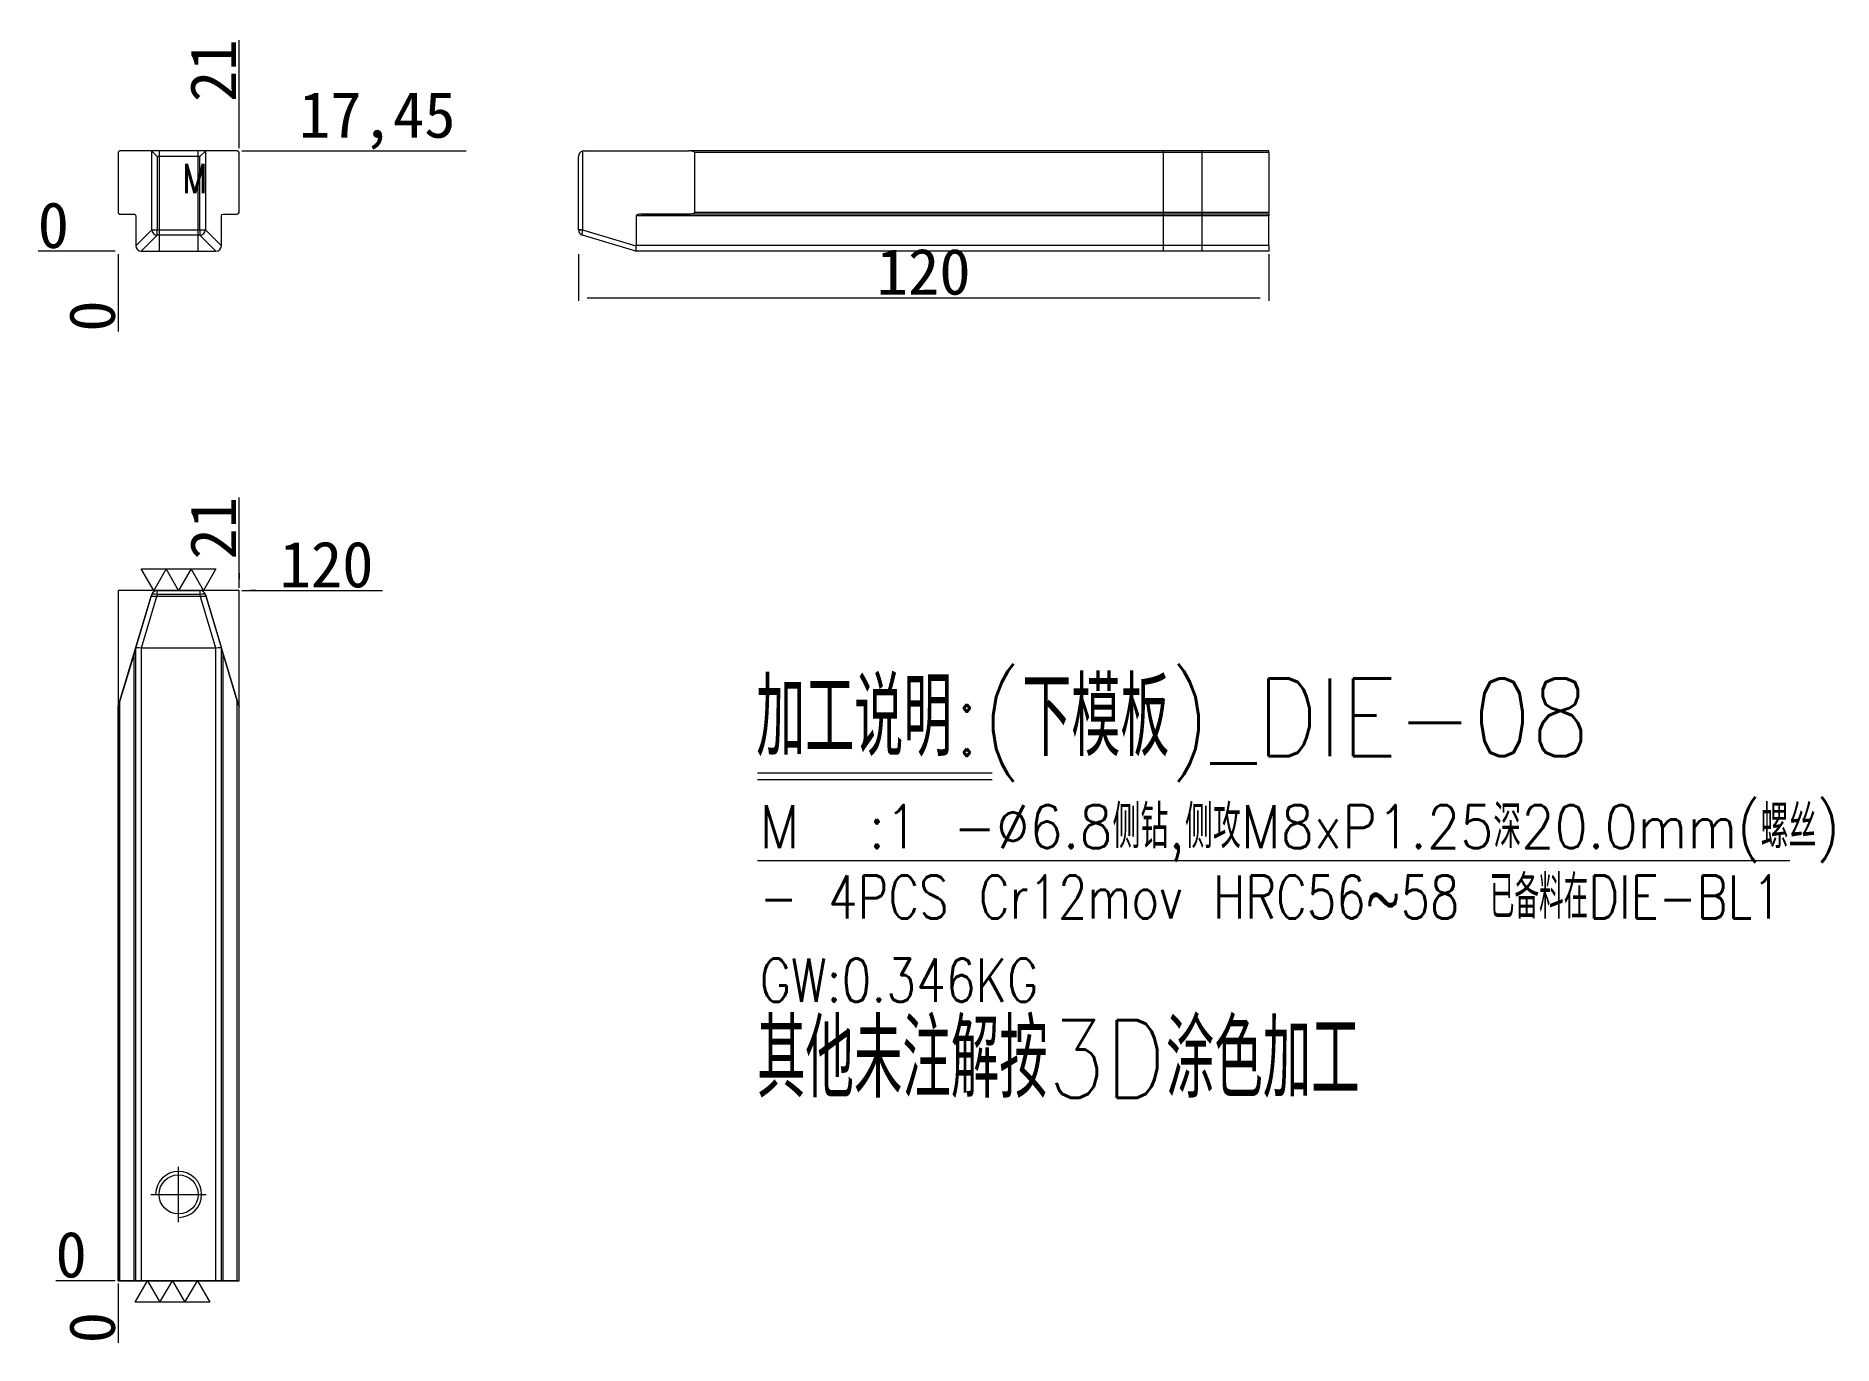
# Model space of a CAD drawing. Header units: millimetres. Extents: x 10876 to 11188, y 41806 to 42034.
import ezdxf

# ---------------------------------------------------------------- set-up
doc = ezdxf.new("R2010")
doc.units = ezdxf.units.MM
doc.linetypes.add('CENTER', pattern=[0])
doc.linetypes.add('DASHED', pattern=[0])
for name, color, linetype in [('DIE', 7, 'Continuous'), ('DIE_W', 1, 'Continuous'), ('dim', 4, 'Continuous')]:
    doc.layers.add(name, color=color, linetype=linetype)
doc.styles.add('_PUG_ERP', font='txt')
doc.styles.add('chinesef_fs', font='txt.shx', dxfattribs={"bigfont": 'gbcbig.shx'})
doc.dimstyles.new('_PUG_ERP', dxfattribs={"dimtxt": 8, "dimasz": 1.5, "dimexe": 0.5, "dimexo": 0.5, "dimgap": 0.5, "dimtad": 1, "dimtxsty": '_PUG_ERP', "dimblk": 'CLOSEDBLANK', "dimcen": 0, "dimclrd": 4, "dimclre": 4, "dimclrt": 3, "dimazin": 3, "dimtfac": 1, "dimtmove": 0, "dimatfit": 3, "dimldrblk": 'CLOSEDBLANK', "dimlwd": 9, "dimlwe": 9})

# ---------------------------------------------------------------- blocks, each defined once
blk = doc.blocks.new('*D733')
at = {"layer": 'Defpoints', "color": 0}
for p in [(10911.03, 42013.83), (10919.13, 42013.83), (10890.03, 41996.38)]:
    blk.add_point(p, dxfattribs=at)
at = {"layer": 'dim', "color": 4, "lineweight": 9}
for p, q in [((10911.53, 42013.83), (10914.03, 42013.83)), ((10914.03, 42013.83), (10916.13, 42013.83)), ((10916.13, 42013.83), (10950.49, 42013.83))]:
    blk.add_line(p, q, dxfattribs=at)
at = {"layer": 'dim', "color": 3, "lineweight": 13, "insert": (10935.06, 42019.09), "char_height": 8, "attachment_point": 5, "style": '_PUG_ERP'}
blk.add_mtext('17,45', dxfattribs=at)
blk = doc.blocks.new('_ClosedBlank')
blk = doc.blocks.new('*D734')
at = {"layer": 'Defpoints', "color": 0}
for p in [(10881.93, 41996.38), (10890.03, 41996.38), (10890.03, 41996.38)]:
    blk.add_point(p, dxfattribs=at)
at = {"layer": 'dim', "color": 4, "lineweight": 9}
blk.add_line((10889.53, 41996.38), (10876.1, 41996.38), dxfattribs=at)
at = {"layer": 'dim', "color": 3, "lineweight": 13, "insert": (10878.76, 42000.88), "char_height": 8, "attachment_point": 5, "style": '_PUG_ERP'}
blk.add_mtext('0', dxfattribs=at)
blk = doc.blocks.new('*D735')
at = {"layer": 'Defpoints', "color": 0}
for p in [(10890.03, 41996.38), (10890.03, 41996.38), (10890.03, 41988.28)]:
    blk.add_point(p, dxfattribs=at)
at = {"layer": 'dim', "color": 4, "lineweight": 9}
blk.add_line((10890.03, 41995.88), (10890.03, 41982.45), dxfattribs=at)
at = {"layer": 'dim', "color": 3, "lineweight": 13, "insert": (10885.53, 41985.12), "char_height": 8, "attachment_point": 5, "rotation": 90, "style": '_PUG_ERP'}
blk.add_mtext('0', dxfattribs=at)
blk = doc.blocks.new('*D736')
at = {"layer": 'Defpoints', "color": 0}
for p in [(10911.03, 42021.93), (10911.03, 42013.83), (10890.03, 41996.38)]:
    blk.add_point(p, dxfattribs=at)
at = {"layer": 'dim', "color": 4, "lineweight": 9}
for p, q in [((10911.03, 42018.93), (10911.03, 42033.1)), ((10911.03, 42016.83), (10911.03, 42018.93)), ((10911.03, 42014.33), (10911.03, 42016.83))]:
    blk.add_line(p, q, dxfattribs=at)
at = {"layer": 'dim', "color": 3, "lineweight": 13, "insert": (10906.53, 42027.77), "char_height": 8, "attachment_point": 5, "rotation": 90, "style": '_PUG_ERP'}
blk.add_mtext('21', dxfattribs=at)
blk = doc.blocks.new('*D737')
at = {"layer": 'Defpoints', "color": 0}
for p in [(10911.03, 41937.38), (10916.03, 41937.38), (10890.03, 41817.38)]:
    blk.add_point(p, dxfattribs=at)
at = {"layer": 'dim', "color": 4, "lineweight": 9}
for p, q in [((10911.53, 41937.38), (10914.03, 41937.38)), ((10914.03, 41937.38), (10913.03, 41937.38)), ((10913.03, 41937.38), (10935.96, 41937.38))]:
    blk.add_line(p, q, dxfattribs=at)
at = {"layer": 'dim', "color": 3, "lineweight": 13, "insert": (10926.24, 41941.88), "char_height": 8, "attachment_point": 5, "style": '_PUG_ERP'}
blk.add_mtext('120', dxfattribs=at)
blk = doc.blocks.new('*D738')
at = {"layer": 'Defpoints', "color": 0}
for p in [(10885.03, 41817.38), (10890.03, 41817.38), (10890.03, 41817.38)]:
    blk.add_point(p, dxfattribs=at)
at = {"layer": 'dim', "color": 4, "lineweight": 9}
blk.add_line((10889.53, 41817.38), (10879.2, 41817.38), dxfattribs=at)
at = {"layer": 'dim', "color": 3, "lineweight": 13, "insert": (10881.86, 41821.88), "char_height": 8, "attachment_point": 5, "style": '_PUG_ERP'}
blk.add_mtext('0', dxfattribs=at)
blk = doc.blocks.new('*D739')
at = {"layer": 'Defpoints', "color": 0}
for p in [(10890.03, 41817.38), (10890.03, 41817.38), (10890.03, 41812.38)]:
    blk.add_point(p, dxfattribs=at)
at = {"layer": 'dim', "color": 4, "lineweight": 9}
blk.add_line((10890.03, 41816.88), (10890.03, 41806.55), dxfattribs=at)
at = {"layer": 'dim', "color": 3, "lineweight": 13, "insert": (10885.53, 41809.22), "char_height": 8, "attachment_point": 5, "rotation": 90, "style": '_PUG_ERP'}
blk.add_mtext('0', dxfattribs=at)
blk = doc.blocks.new('*D740')
at = {"layer": 'Defpoints', "color": 0}
for p in [(10911.03, 41942.38), (10911.03, 41937.38), (10890.03, 41817.38)]:
    blk.add_point(p, dxfattribs=at)
at = {"layer": 'dim', "color": 4, "lineweight": 9}
for p, q in [((10911.03, 41939.38), (10911.03, 41953.55)), ((10911.03, 41937.88), (10911.03, 41940.38)), ((10911.03, 41940.38), (10911.03, 41939.38))]:
    blk.add_line(p, q, dxfattribs=at)
at = {"layer": 'dim', "color": 3, "lineweight": 13, "insert": (10906.53, 41948.22), "char_height": 8, "attachment_point": 5, "rotation": 90, "style": '_PUG_ERP'}
blk.add_mtext('21', dxfattribs=at)
blk = doc.blocks.new('*D741')
at = {"layer": 'Defpoints', "color": 0}
for p in [(10970.03, 41996.38), (11090.03, 41996.38), (11090.03, 41988.28)]:
    blk.add_point(p, dxfattribs=at)
at = {"layer": 'dim', "color": 4, "lineweight": 9}
for p, q in [((10970.03, 41995.88), (10970.03, 41987.78)), ((11090.03, 41995.88), (11090.03, 41987.78)), ((10971.53, 41988.28), (11088.53, 41988.28))]:
    blk.add_line(p, q, dxfattribs=at)
at = {"layer": 'dim', "color": 3, "lineweight": 13, "insert": (11030.03, 41992.78), "char_height": 8, "attachment_point": 5, "style": '_PUG_ERP'}
blk.add_mtext('120', dxfattribs=at)

msp = doc.modelspace()

# ---------------------------------------------------------------- linework, layer by layer
at = {"layer": 'DIE', "color": 11, "linetype": 'Continuous', "lineweight": 18}
for p, q in [((10895.865, 42013.79), (10896.823, 42012.832)), ((10904.235, 42012.832), (10905.192, 42013.79)), ((10970.029, 42000.126), (10970.029, 42012.832)), ((10971.029, 42013.832), (10989.195, 42013.832)), ((11090.029, 42013.832), (10989.195, 42013.832)), ((10990.195, 42013.532), (10990.195, 42003.132)), ((11090.029, 42013.532), (11090.029, 42013.832)), ((11090.029, 42013.532), (11090.029, 42003.132)), ((10980.029, 42002.532), (10980.029, 41997.382)), ((11090.029, 42002.832), (10981.029, 42002.832)), ((10989.195, 42002.832), (10981.029, 42002.832)), ((11090.029, 42002.832), (10989.195, 42002.832)), ((11090.029, 42002.832), (11090.029, 42003.132)), ((11090.029, 42002.832), (11090.029, 42002.532)), ((11090.029, 42002.832), (11090.029, 42002.832)), ((11090.029, 41997.382), (11090.029, 42002.532)), ((10980.026, 41996.383), (10970.741, 41999.168)), ((10980.026, 41996.383), (10980.029, 41996.382)), ((11090.029, 41996.382), (10980.029, 41996.382)), ((11090.029, 41997.382), (11090.029, 41996.382)), ((10896.823, 41937.382), (10896.823, 41937.382)), ((10896.823, 41937.382), (10904.235, 41937.382)), ((10890.329, 41918.215), (10895.779, 41936.382)), ((10893.08, 41927.385), (10895.865, 41936.669)), ((10895.865, 41936.669), (10895.779, 41936.382)), ((10895.865, 41936.669), (10895.865, 41936.669)), ((10905.193, 41936.669), (10907.978, 41927.385)), ((10893.079, 41927.382), (10892.779, 41926.382)), ((10893.08, 41927.385), (10893.079, 41927.382)), ((10893.079, 41817.382), (10893.079, 41927.382)), ((10893.079, 41927.382), (10893.079, 41927.382)), ((10893.079, 41817.382), (10893.079, 41927.382)), ((10906.979, 41927.382), (10894.079, 41927.382)), ((10907.979, 41927.382), (10907.978, 41927.385)), ((10908.279, 41926.382), (10907.979, 41927.382)), ((10907.979, 41817.382), (10907.979, 41927.382)), ((10892.779, 41926.382), (10890.329, 41918.215)), ((10910.729, 41918.215), (10908.279, 41926.382)), ((10890.029, 41917.215), (10890.329, 41918.215)), ((10890.329, 41918.215), (10890.029, 41917.215)), ((10911.029, 41917.215), (10910.729, 41918.215)), ((10890.029, 41817.382), (10890.029, 41917.215)), ((10890.029, 41817.382), (10890.029, 41917.215)), ((10890.029, 41917.215), (10890.029, 41917.215)), ((10911.029, 41817.382), (10911.029, 41917.215)), ((10890.029, 41817.382), (10890.029, 41817.382)), ((10890.329, 41817.382), (10890.029, 41817.382)), ((10892.779, 41817.382), (10890.329, 41817.382)), ((10892.779, 41817.382), (10893.079, 41817.382)), ((10893.079, 41817.382), (10893.079, 41817.382)), ((10894.079, 41817.382), (10893.079, 41817.382)), ((10906.979, 41817.382), (10894.079, 41817.382)), ((10907.979, 41817.382), (10906.979, 41817.382)), ((10908.279, 41817.382), (10907.979, 41817.382)), ((10910.729, 41817.382), (10908.279, 41817.382)), ((10910.729, 41817.382), (10911.029, 41817.382))]:
    msp.add_line(p, q, dxfattribs=at)
at = {"layer": 'DIE', "color": 155, "linetype": 'Continuous', "lineweight": 18}
for p, q in [((10895.865, 42000.126), (10895.865, 42013.79)), ((10904.235, 42012.832), (10896.823, 42012.832)), ((10896.823, 42012.832), (10896.823, 42000.126)), ((10904.235, 42000.126), (10904.235, 42012.832)), ((10905.192, 42013.79), (10905.193, 42000.126)), ((10970.741, 42013.79), (10970.741, 42000.126)), ((11090.029, 42013.532), (10990.195, 42013.532)), ((11090.029, 42002.532), (10980.029, 42002.532)), ((11090.029, 42003.132), (10990.195, 42003.132)), ((10893.08, 41997.341), (10895.865, 42000.126)), ((10895.865, 42000.126), (10896.823, 42000.126)), ((10896.823, 41999.168), (10896.823, 42000.126)), ((10896.823, 42000.126), (10904.235, 42000.126)), ((10904.235, 42000.126), (10905.193, 42000.126)), ((10904.235, 42000.126), (10904.235, 41999.168)), ((10905.193, 42000.126), (10907.978, 41997.341)), ((10970.741, 42000.126), (10980.026, 41997.341)), ((10896.823, 41999.168), (10894.037, 41996.383)), ((10904.235, 41999.168), (10896.823, 41999.168)), ((10907.02, 41996.383), (10904.235, 41999.168)), ((11090.029, 41997.382), (10980.029, 41997.382)), ((10896.823, 41936.669), (10896.823, 41937.382)), ((10904.235, 41937.382), (10904.235, 41936.669)), ((10896.823, 41936.669), (10894.037, 41927.385)), ((10904.235, 41936.669), (10896.823, 41936.669)), ((10907.02, 41927.385), (10904.235, 41936.669)), ((10894.079, 41817.382), (10894.079, 41927.382)), ((10906.979, 41817.382), (10906.979, 41927.382)), ((10892.779, 41817.382), (10892.779, 41926.382)), ((10908.279, 41817.382), (10908.279, 41926.382)), ((10890.329, 41817.382), (10890.329, 41918.215)), ((10910.729, 41817.382), (10910.729, 41918.215))]:
    msp.add_line(p, q, dxfattribs=at)
at = {"layer": 'DIE', "color": 5, "linetype": 'DASHED', "lineweight": 13, "ltscale": 0.345492}
for p, q in [((10897.126, 42013.832), (10897.126, 41996.382)), ((10903.932, 41996.382), (10903.932, 42013.832)), ((11071.626, 42013.832), (11071.626, 41996.382)), ((11078.432, 41996.382), (11078.432, 42013.832))]:
    msp.add_line(p, q, dxfattribs=at)
at = {"layer": 'DIE', "color": 155, "linetype": 'DASHED', "lineweight": 13, "ltscale": 0.345492}
for p, q in [((11090.029, 42002.532), (10980.029, 42002.532)), ((11090.029, 42003.132), (10990.195, 42003.132)), ((11090.029, 41997.382), (10980.029, 41997.382)), ((10895.779, 41936.382), (10905.279, 41936.382)), ((10890.329, 41817.382), (10890.329, 41918.215)), ((10910.729, 41817.382), (10910.729, 41918.215))]:
    msp.add_line(p, q, dxfattribs=at)
at = {"layer": 'DIE', "color": 11, "linetype": 'DASHED', "lineweight": 13, "ltscale": 0.345492}
for p, q in [((10981.029, 42002.832), (10989.195, 42002.832)), ((11090.029, 42002.832), (10981.029, 42002.832)), ((11090.029, 42002.832), (10989.195, 42002.832)), ((10990.195, 42003.132), (10990.195, 42003.133)), ((10905.279, 41936.382), (10905.192, 41936.669)), ((10905.192, 41936.669), (10905.193, 41936.669)), ((10905.279, 41936.382), (10910.729, 41918.215)), ((10907.979, 41927.382), (10907.979, 41927.382)), ((10907.979, 41817.382), (10907.979, 41927.382)), ((10907.979, 41927.382), (10907.979, 41927.382)), ((10910.729, 41918.215), (10911.029, 41917.215)), ((10911.029, 41817.382), (10911.029, 41917.215)), ((10911.029, 41917.215), (10911.029, 41917.215))]:
    msp.add_line(p, q, dxfattribs=at)
at = {"layer": 'DIE', "color": 1, "lineweight": 13}
msp.add_lwpolyline([(10893.079, 41997.382), (10893.08, 41997.341, 0.3902041), (10894.037, 41996.383), (10894.079, 41996.382), (10906.979, 41996.382), (10907.02, 41996.383, 0.3902086), (10907.978, 41997.34), (10907.979, 41997.382), (10907.979, 42002.532, -0.4142037), (10908.279, 42002.832), (10910.729, 42002.832, 0.4142037), (10911.029, 42003.132), (10911.029, 42013.532, 0.4142111), (10910.729, 42013.832), (10890.329, 42013.832, 0.414216), (10890.029, 42013.532), (10890.029, 42003.132, 0.4142234), (10890.329, 42002.832), (10892.779, 42002.832, -0.4142234), (10893.079, 42002.532)], format="xyb", close=True, dxfattribs=at)
at = {"layer": 'DIE', "color": 42, "linetype": 'Continuous', "lineweight": 18}
msp.add_circle((10900.529, 41832.382), 3.403, dxfattribs=at)
at = {"layer": 'DIE', "color": 11, "linetype": 'Continuous', "lineweight": 18}
for centre, start, end in [((10971.029, 42012.832), 106.69924, 180), ((10971.029, 42000.126), 180, 253.30076)]:
    msp.add_arc(centre, 1, start, end, dxfattribs=at)
at = {"layer": 'DIE', "color": 42, "linetype": 'Continuous', "lineweight": 13}
msp.add_arc((10900.529, 41832.382), 4, 270, 180, dxfattribs=at)
at = {"layer": 'DIE', "color": 11, "linetype": 'Continuous', "lineweight": 18}
for centre, major_axis, ratio, start_param, end_param in [((10971.029, 42012.832), (-0.158, 0.987), 1, 6.1240772, 6.415534), ((10989.195, 42013.532), (-1, 0), 0.3, 3.1415918, 4.7123797), ((10981.029, 42002.532), (-1, 0), 0.3, 4.7124219, 6.2831845), ((10989.195, 42003.132), (-1, 0), 0.3, 1.5708292, 3.1415918), ((10980.175, 41997.382), (-0.147, -1), 0.140826, 4.7743746, 6.262523), ((10976.696, 41997.382), (-3.333, 0), 0.300012, 3.1002619, 3.141595), ((10896.823, 41936.382), (1, 0), 0.999992, 1.5707963, 2.8501359), ((10896.823, 41936.382), (0, -1), 1, 3.1415927, 4.4209322), ((10904.235, 41936.382), (0, -1), 1, 1.8622531, 3.1415927), ((10894.079, 41927.235), (-1, 0.147), 0.140825, 4.7743821, 6.2625149), ((10894.079, 41930.715), (0, 3.333), 0.300002, 3.1002648, 3.1415954), ((10906.979, 41930.715), (0, 3.333), 0.3, 3.141597, 3.1829208), ((10906.979, 41927.235), (1, 0.147), 0.140825, 0.0206539, 1.5088022)]:
    msp.add_ellipse(centre, major_axis=major_axis, ratio=ratio, start_param=start_param, end_param=end_param, dxfattribs=at)
at = {"layer": 'DIE', "color": 11, "linetype": 'DASHED', "lineweight": 13, "ltscale": 0.345492}
for centre, major_axis, ratio, start_param, end_param in [((10981.029, 42002.532), (-1, 0), 0.3, 4.7123561, 6.2831861), ((10989.195, 42003.132), (-1, 0), 0.3, 1.5707634, 3.1415935), ((10904.235, 41936.382), (0, 1), 0.999992, 5.0038611, 6.2832006)]:
    msp.add_ellipse(centre, major_axis=major_axis, ratio=ratio, start_param=start_param, end_param=end_param, dxfattribs=at)
at = {"layer": 'DIE', "color": 155, "linetype": 'Continuous', "lineweight": 18}
for centre, major_axis, ratio, start_param, end_param in [((10896.823, 42000.126), (0.707, -0.707), 0.920575, 3.9683262, 5.4564518), ((10904.235, 42000.126), (0.707, 0.707), 0.920574, 3.9683184, 5.4564596), ((10971.029, 42000.126), (-1, 0), 0.000008, 5.0038458, 6.2831853), ((10971.029, 42000.126), (0.287, 0.958), 0.276175, 1.6534515, 3.1415927), ((10896.823, 41936.382), (0.958, -0.287), 0.276173, 1.6534586, 3.1415843), ((10904.235, 41936.382), (0.958, 0.287), 0.276172, 6.2831769, 7.7713181)]:
    msp.add_ellipse(centre, major_axis=major_axis, ratio=ratio, start_param=start_param, end_param=end_param, dxfattribs=at)
at = {"layer": 'DIE', "color": 155, "linetype": 'DASHED', "lineweight": 13, "ltscale": 0.345492}
msp.add_ellipse((10971.029, 42000.126), major_axis=(-1, 0), ratio=0.000008, start_param=0, end_param=1.2793395, dxfattribs=at)
at = {"layer": 'DIE_W', "color": 1, "linetype": 'CENTER', "lineweight": 13, "ltscale": 0.345492}
for p, q in [((10900.529, 41827.582), (10900.529, 41837.182)), ((10895.729, 41832.382), (10905.329, 41832.382))]:
    msp.add_line(p, q, dxfattribs=at)
at = {"layer": 'dim', "color": 8, "linetype": 'Continuous', "lineweight": 18}
for p, q in [((11001.123, 41905.663), (11041.947, 41905.663)), ((11001.123, 41904.541), (11041.947, 41904.541)), ((11001.123, 41890.444), (11180.555, 41890.444))]:
    msp.add_line(p, q, dxfattribs=at)
at = {"layer": 'dim', "lineweight": 13}
for points in [[(10907.024, 41941.132), (10904.859, 41937.382), (10902.694, 41941.132), (10900.529, 41937.382), (10898.364, 41941.132), (10896.199, 41937.382), (10894.034, 41941.132), (10907.024, 41941.132)], [(10892.963, 41813.632), (10895.128, 41817.382), (10897.293, 41813.632), (10899.458, 41817.382), (10901.623, 41813.632), (10903.788, 41817.382), (10905.953, 41813.632), (10892.963, 41813.632)]]:
    msp.add_lwpolyline(points, close=True, dxfattribs=at)
at = {"layer": 'dim', "color": 252, "linetype": 'DASHED', "lineweight": 13, "ltscale": 0.5}
msp.add_lwpolyline([(10890.029, 41817.382), (10911.029, 41817.382), (10911.029, 41937.382), (10890.029, 41937.382)], close=True, dxfattribs=at)

# ---------------------------------------------------------------- texts
at = {"layer": 'dim', "color": 4, "lineweight": 13, "style": 'chinesef_fs'}
for s, height, width, p in [('M', 5.1, 0.8408, (10901.144, 42006.503)), ('加工说明:(下模板)_DIE-08', 13.5, 0.8765, (11000.925, 41908.598)), ('M  :1 -%%c6.8侧钻,侧攻M8xP1.25深20.0mm(螺丝)', 7.5, 0.8985, (11001.521, 41892.574)), ('- 4PCS Cr12mov HRC56~58 已备料在DIE-BL1 ', 7.5, 0.7925, (11001.521, 41880.348)), ('GW:0.346KG ', 7.5, 0.8055, (11001.521, 41865.877))]:
    msp.add_text(s, height=height, dxfattribs=dict(at, width=width)).set_placement(p)
at = {"layer": 'dim', "color": 21, "lineweight": 13, "style": 'chinesef_fs', "width": 0.8663}
msp.add_text('其他未注解按3D涂色加工', height=13.5, dxfattribs=at).set_placement((11001.065, 41849.204))

# ---------------------------------------------------------------- dimensions: what is measured, and where the dimension line sits
at = {"layer": 'dim', "lineweight": 13}
for feature_location, offset, dtype, origin, picture, middle in [((10911.029, 42013.832), (0, 8.1), 1, (10890.029, 41996.382), '*D736', (10906.529, 42027.765)), ((10911.029, 42013.832), (8.1, 0), 0, (10890.029, 41996.382), '*D733', (10935.057, 42019.094)), ((10890.028637294, 41996.381960873), (-8.1, 0), 0, (10890.028637294, 41996.381960873), '*D734', (10878.761970627, 42000.881960873)), ((10890.028637294, 41996.381960873), (0, -8.1), 1, (10890.028637294, 41996.381960873), '*D735', (10885.528637294, 41985.115294207)), ((10911.029, 41937.382), (0, 5), 1, (10890.029, 41817.382), '*D740', (10906.529, 41948.215)), ((10911.029, 41937.382), (5, 0), 0, (10890.029, 41817.382), '*D737', (10926.243, 41941.882)), ((10890.028637304, 41817.38196112), (-5, 0), 0, (10890.028637304, 41817.38196112), '*D738', (10881.861970637, 41821.88196112)), ((10890.028637304, 41817.38196112), (0, -5), 1, (10890.028637304, 41817.38196112), '*D739', (10885.528637304, 41809.215294453))]:
    dim = msp.add_ordinate_dim(feature_location=feature_location, offset=offset, dtype=dtype, origin=origin, dimstyle='_PUG_ERP', dxfattribs=at)
    dim.commit()
    dim.dimension.update_dxf_attribs({"geometry": picture, "text_midpoint": middle})
dim = msp.add_linear_dim(base=(11090.029, 41988.282), p1=(10970.029, 41996.382), p2=(11090.029, 41996.382), dimstyle='_PUG_ERP', dxfattribs=at)
dim.commit()
dim.dimension.update_dxf_attribs({"geometry": '*D741', "text_midpoint": (11030.029, 41992.782)})

doc.saveas('drawing.dxf')
